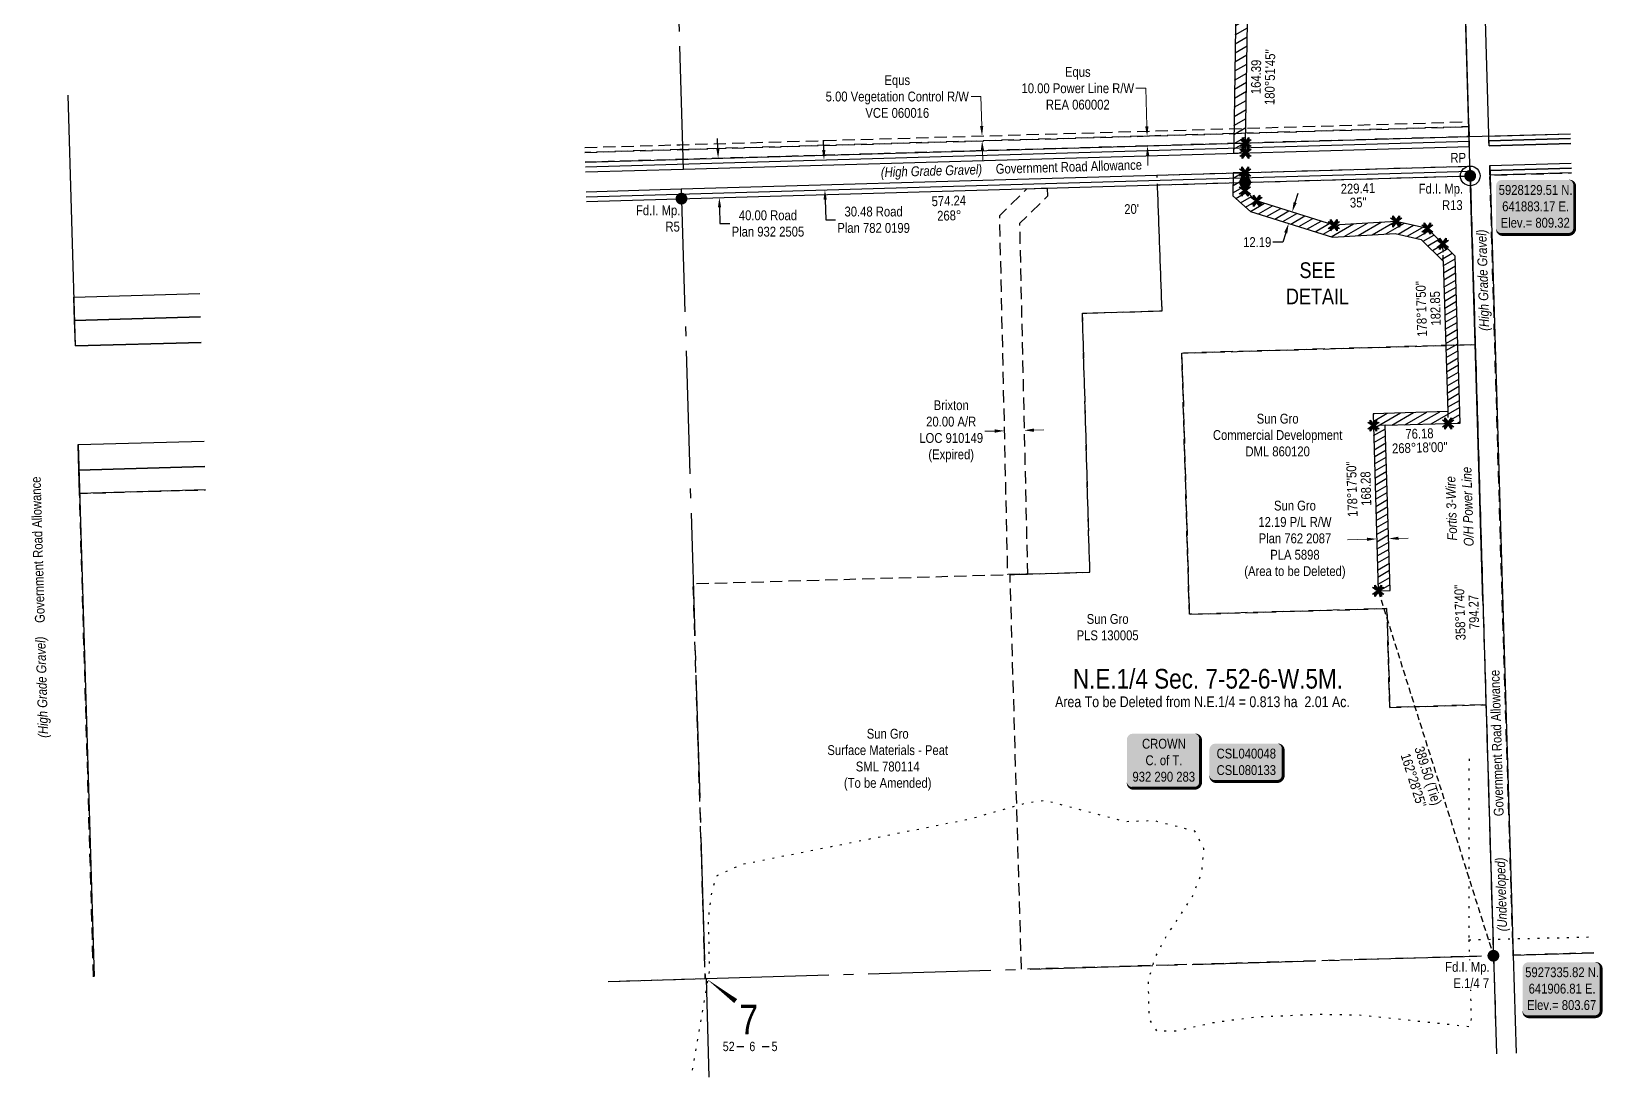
# Model space of a CAD drawing. Extents: x 634497 to 645094, y 5927121 to 5934638.
# Drawn here: x 640418 to 642018, y 5927212 to 5928276 of the extents above; entities that cross this region are included whole.
import ezdxf
from ezdxf.enums import TextEntityAlignment as Align

# ---------------------------------------------------------------- set-up
doc = ezdxf.new("R2010")
doc.units = 0
doc.header["$LTSCALE"] = 5
doc.header["$PDMODE"] = 34
doc.header["$PDSIZE"] = 0.03
for name, pattern in [('foc-ACCESSROAD', [3.75, 2.5, -1.25]), ('foc-FLOWLINE', [3.75, 2.5, -1.25]), ('foc-QUARTERLINE', [33, 25, -3, 2, -3]), ('foc-TIELINE', [1.875, 1.25, -0.625]), ('foc-WHEELTRACKS', [2, 0.4, -1.6])]:
    doc.linetypes.add(name, pattern=pattern)
doc.layers.get('Defpoints').update_dxf_attribs({"color": 9})
for name, color, linetype in [('10', 1, 'Continuous'), ('35', 37, 'Continuous'), ('9', 3, 'Continuous'), ('AS-OWNER', 7, 'Continuous'), ('AS-POWER', 104, 'foc-POWER'), ('C-RW', 13, 'Continuous'), ('C-SYMBOL', 7, 'Continuous'), ('C-WS', 13, 'foc-ACCESSROAD'), ('DETAIL-T', 7, 'Continuous'), ('F-AR', 190, 'foc-ACCESSROAD'), ('F-EZE', 190, 'foc-FLOWLINE'), ('F-VCE', 190, 'foc-FLOWLINE'), ('L-AREAREQUIRED', 7, 'Continuous'), ('L-BD', 7, 'Continuous'), ('L-DETAIL-T', 3, 'Continuous'), ('L-MON', 1, 'Continuous'), ('L-QSEC', 8, 'foc-QUARTERLINE'), ('L-ROAD-T', 7, 'Continuous'), ('L-SEC', 7, 'Continuous'), ('L-SECLBL', 7, 'Continuous'), ('L-TIE', 7, 'foc-TIELINE'), ('L-TITLEDB', 4, 'Continuous'), ('L-TITLEDB-T', 4, 'Continuous'), ('P-PROPOSED-EXISTING-H', 59, 'Continuous'), ('P-TXT', 4, 'Continuous'), ('T-WATER', 160, 'Continuous'), ('T-WATER-H', 133, 'Continuous'), ('T-WATER-P3', 160, 'foc-WHEELTRACKS')]:
    doc.layers.add(name, color=color, linetype=linetype)
for name, color, linetype, lineweight in [('C-AR-T', 13, 'Continuous', 9), ('C-RW-T', 13, 'Continuous', 9), ('C-WS-T', 13, 'Continuous', 9), ('F-AR-T', 190, 'Continuous', 9), ('F-EZE-T', 190, 'Continuous', 9), ('F-VCE-T', 190, 'Continuous', 9), ('T-TEXT', 48, 'Continuous', 18)]:
    doc.layers.add(name, color=color, linetype=linetype, lineweight=lineweight)
doc.styles.add('100L', font='ARIALN.TTF', dxfattribs={"height": 11})
doc.styles.add('175L', font='ARIALN.TTF', dxfattribs={"height": 20})
doc.styles.add('80', font='ARIALN.TTF', dxfattribs={"height": 10})
doc.styles.add('80CG', font='ARIALN.TTF', dxfattribs={"height": 10})
doc.styles.add('80L', font='ARIALN.TTF', dxfattribs={"height": 10})
doc.styles.add('80LS', font='ARIALNI.TTF', dxfattribs={"height": 10})
doc.styles.add('foc-LtypeFont', font='ARIALN.TTF', dxfattribs={"height": 7.35})
doc.styles.add('SIMPLEX', font='ARIALN.TTF')
doc.linetypes.add('foc-POWER', pattern='A,6,-1,["P",foc-LtypeFont,S=0.2,R=0,X=-0.625,Y=-0.75],-1.24,4', length=12.24)
doc.linetypes.add('foc-POWER-NOLINE', pattern='A,0,-4,["P",foc-LtypeFont,S=0.2,R=0,X=-0.625,Y=-0.75],-8.24', length=12.24)
doc.dimstyles.new('Compass 5 000', dxfattribs={"dimscale": 5, "dimtxt": 9, "dimasz": 2, "dimexe": 0.2, "dimexo": 0.0625, "dimgap": 0.5, "dimtad": 0, "dimtih": 1, "dimtoh": 1, "dimzin": 0, "dimdsep": 46, "dimtxsty": '80CG', "dimcen": 0.1, "dimse1": 1, "dimse2": 1, "dimclrd": 256, "dimclrt": 256, "dimaunit": 1, "dimadec": 4, "dimazin": 0, "dimtfac": 0.06, "dimtofl": 0, "dimtmove": 0, "dimatfit": 1, "dimfxl": 0.2, "dimtolj": 1, "dimtzin": 0, "dimlwd": -1, "dimarcsym": 0})
pattern_1 = [(30, (178.636, 1650.568), (-3.173498746, 5.496661066), [])]

# ---------------------------------------------------------------- blocks, each defined once
blk = doc.blocks.new('L-SECLBL')
at = {"layer": '9', "color": 7}
for p, q in [((-5.1, -27.8), (-12.3, -27.8)), ((20.7, -27.8), (13.5, -27.8))]:
    blk.add_line(p, q, dxfattribs=at)
at = {"layer": '10', "color": 2, "style": 'SIMPLEX'}
blk.add_attdef('SEC', text='', height=30, dxfattribs=at).set_placement((0, 0), align=Align.MIDDLE)
at = {"layer": '10', "color": 5, "style": '80L'}
blk.add_attdef('TWP', text='', height=9.5, dxfattribs=at).set_placement((-14.4, -27.4), align=Align.MIDDLE_RIGHT)
blk.add_attdef('RGE', text='', height=9.5, dxfattribs=at).set_placement((3.6, -27.4), align=Align.MIDDLE_CENTER)
blk.add_attdef('MER', text='', height=9.5, dxfattribs=at).set_placement((23.2, -27.4), align=Align.MIDDLE_LEFT)
blk = doc.blocks.new('*U588')
h = blk.add_hatch(color=255)
edge = h.paths.add_edge_path()
edge.add_line((-31.5, -28.5), (31.5, -28.5))
edge.add_arc((31.5, -22.5), 6, 270, 360)
edge.add_line((37.5, -22.5), (37.5, 21))
edge.add_arc((31.5, 21), 6, 0, 90)
edge.add_line((31.5, 27), (-31.5, 27))
edge.add_arc((-31.5, 21), 6, 90, 180)
edge.add_line((-37.5, 21), (-37.5, -22.5))
edge.add_arc((-31.5, -22.5), 6, 180, 270)
at = {"color": 14, "flags": 128}
blk.add_lwpolyline([(-31.5, -28.5, 3, 3, 0), (31.5, -28.5, 3, 3, 0.414214), (37.5, -22.5, 3, 3, 0), (37.5, 21, 3, 0, 0.414214), (31.5, 27, 0, 0, 0), (-31.5, 27, 0, 0, 0.414214), (-37.5, 21, 0, 0, 0), (-37.5, -22.5, 0, 3, 0.414214)], format="xyseb", close=True, dxfattribs=at)
at = {"color": 14, "style": '80'}
blk.add_attdef('ENTER_TEXT_001', (-26.8, -4.9), '', height=10, dxfattribs=at)
blk = doc.blocks.new('*U590')
h = blk.add_hatch(color=255)
edge = h.paths.add_edge_path()
edge.add_line((-31.5, -20), (31.5, -20))
edge.add_arc((31.5, -14), 6, 270, 360)
edge.add_line((37.5, -14), (37.5, 12.5))
edge.add_arc((31.5, 12.5), 6, 0, 90)
edge.add_line((31.5, 18.5), (-31.5, 18.5))
edge.add_arc((-31.5, 12.5), 6, 90, 180)
edge.add_line((-37.5, 12.5), (-37.5, -14))
edge.add_arc((-31.5, -14), 6, 180, 270)
at = {"color": 44, "flags": 128}
blk.add_lwpolyline([(-31.5, -20, 3, 3, 0), (31.5, -20, 3, 3, 0.414214), (37.5, -14, 3, 3, 0), (37.5, 12.5, 3, 0, 0.414214), (31.5, 18.5, 0, 0, 0), (-31.5, 18.5, 0, 0, 0.414214), (-37.5, 12.5, 0, 0, 0), (-37.5, -14, 0, 3, 0.414214)], format="xyseb", close=True, dxfattribs=at)
at = {"color": 44, "style": '80'}
blk.add_attdef('ENTER_TEXT_001', (-36, -5), '', height=10, dxfattribs=at)
blk = doc.blocks.new('*D591')
at = {"layer": 'Defpoints', "color": 0, "transparency": 16777216}
for p in [(641408.7, 5927883.1), (641409, 5927870), (641428.7, 5927883.6)]:
    blk.add_point(p, dxfattribs=at)
at = {"layer": 'F-AR-T', "transparency": 16777216}
for p, q in [((641399, 5927869.8), (641389, 5927869.6)), ((641439, 5927870.7), (641449, 5927870.9))]:
    blk.add_line(p, q, dxfattribs=at)
for points in [[(641399, 5927871.5), (641399.1, 5927868.1), (641409, 5927870)], [(641439, 5927872.4), (641439.1, 5927869), (641429, 5927870.5)]]:
    blk.add_solid(points, dxfattribs=at)
at = {"layer": 'F-AR-T', "transparency": 16777216, "insert": (641354.7, 5927869.6), "char_height": 10, "attachment_point": 5, "style": '80CG'}
blk.add_mtext('\\A1;Brixton\\P20.00 A/R\\PLOC 910149\\P(Expired)', dxfattribs=at)
blk = doc.blocks.new('*D592')
at = {"layer": 'Defpoints', "color": 0, "transparency": 16777216}
for p in [(641172.2, 5928144.2), (641173, 5928113.8), (641226.1, 5928115.3)]:
    blk.add_point(p, dxfattribs=at)
at = {"layer": 'L-TITLEDB-T', "transparency": 16777216}
for p, q in [((641224.9, 5928155.8), (641224.6, 5928165.8)), ((641226.4, 5928105.3), (641227, 5928084.8)), ((641227, 5928084.8), (641237, 5928084.8))]:
    blk.add_line(p, q, dxfattribs=at)
for points in [[(641226.6, 5928155.8), (641223.3, 5928155.7), (641225.2, 5928145.8)], [(641228, 5928105.4), (641224.7, 5928105.3), (641226.1, 5928115.3)]]:
    blk.add_solid(points, dxfattribs=at)
at = {"layer": 'L-TITLEDB-T', "transparency": 16777216, "insert": (641275.7, 5928084.8), "char_height": 10, "attachment_point": 5, "style": '80CG'}
blk.add_mtext('\\A1;30.48 Road\\PPlan 782 0199', dxfattribs=at)
blk = doc.blocks.new('*D593')
at = {"layer": 'Defpoints', "color": 0, "transparency": 16777216}
for p in [(641161.8, 5928148.7), (641118.6, 5928107.4), (641162.9, 5928108.7)]:
    blk.add_point(p, dxfattribs=at)
at = {"layer": 'L-TITLEDB-T', "transparency": 16777216}
for p, q in [((641117.1, 5928157.4), (641116.9, 5928167.4)), ((641118.9, 5928097.4), (641119.3, 5928081)), ((641119.3, 5928081), (641129.3, 5928081))]:
    blk.add_line(p, q, dxfattribs=at)
for points in [[(641118.8, 5928157.5), (641115.5, 5928157.4), (641117.4, 5928147.4)], [(641120.5, 5928097.5), (641117.2, 5928097.4), (641118.6, 5928107.4)]]:
    blk.add_solid(points, dxfattribs=at)
at = {"layer": 'L-TITLEDB-T', "transparency": 16777216, "insert": (641168.1, 5928081), "char_height": 10, "attachment_point": 5, "style": '80CG'}
blk.add_mtext('\\A1;40.00 Road\\PPlan 932 2505', dxfattribs=at)
blk = doc.blocks.new('fdia')
at = {"color": 255, "const_width": 1}
blk.add_lwpolyline([(-0.5, 0, 1), (0.5, 0, 1)], format="xyb", close=True, dxfattribs=at)
blk = doc.blocks.new('Fdiaa')
blk.add_blockref('fdia', (0, 0))
blk = doc.blocks.new('fdib')
at = {"color": 1, "const_width": 1.6}
blk.add_lwpolyline([(-0.4, 0, 1), (0.4, 0, 1)], format="xyb", close=True, dxfattribs=at)
at = {"color": 1}
blk.add_circle((0, 0), 0.8, dxfattribs=at)
blk = doc.blocks.new('Fdibb')
blk.add_blockref('fdib', (0, 0))
blk = doc.blocks.new('fdicc')
for name in ['Fdibb', 'Fdiaa']:
    blk.add_blockref(name, (0, 0))
blk = doc.blocks.new('FDI')
blk.add_blockref('fdicc', (0, 0))
blk = doc.blocks.new('*D601')
at = {"layer": 'Defpoints', "color": 0, "transparency": 16777216}
for p in [(641386.1, 5928170.1), (641387.3, 5928170.2), (641387.4, 5928165.2)]:
    blk.add_point(p, dxfattribs=at)
at = {"layer": 'F-VCE-T', "transparency": 16777216}
for p, q in [((641384.9, 5928210.2), (641374.9, 5928210.2)), ((641385.8, 5928180.1), (641384.9, 5928210.2)), ((641386.5, 5928155.1), (641386.8, 5928145.1))]:
    blk.add_line(p, q, dxfattribs=at)
for points in [[(641387.4, 5928180.2), (641384.1, 5928180.1), (641386.1, 5928170.1)], [(641388.2, 5928155.2), (641384.8, 5928155.1), (641386.2, 5928165.1)]]:
    blk.add_solid(points, dxfattribs=at)
at = {"layer": 'F-VCE-T', "transparency": 16777216, "insert": (641299.8, 5928210.2), "char_height": 10, "attachment_point": 5, "style": '80CG'}
blk.add_mtext('\\A1;Equs\\P5.00 Vegetation Control R/W\\PVCE 060016', dxfattribs=at)
blk = doc.blocks.new('*D602')
at = {"layer": 'Defpoints', "color": 0, "transparency": 16777216}
for p in [(641513.8, 5928168.8), (641514, 5928158.8), (641554.2, 5928170)]:
    blk.add_point(p, dxfattribs=at)
at = {"layer": 'F-EZE-T', "transparency": 16777216}
for p, q in [((641552.8, 5928218.6), (641542.8, 5928218.6)), ((641553.9, 5928180), (641552.8, 5928218.6)), ((641554.8, 5928150), (641555, 5928140))]:
    blk.add_line(p, q, dxfattribs=at)
for points in [[(641555.6, 5928180), (641552.2, 5928180), (641554.2, 5928170)], [(641556.4, 5928150.1), (641553.1, 5928150), (641554.5, 5928160)]]:
    blk.add_solid(points, dxfattribs=at)
at = {"layer": 'F-EZE-T', "transparency": 16777216, "insert": (641483.6, 5928218.6), "char_height": 10, "attachment_point": 5, "style": '80CG'}
blk.add_mtext('\\A1;Equs\\P10.00 Power Line R/W\\PREA 060002', dxfattribs=at)
blk = doc.blocks.new('TEMP')
h = blk.add_hatch(color=255)
h.dxf.hatch_style = 1
h.paths.add_polyline_path([(0, 0.25), (-0.67, 1.15), (-0.67, 0.67), (-1.15, 0.67), (-0.25, 0), (-1.15, -0.67), (-0.67, -0.67), (-0.67, -1.15), (0, -0.25), (0.67, -1.15), (0.67, -0.67), (1.15, -0.67), (0.25, 0), (1.15, 0.67), (0.67, 0.67), (0.67, 1.15)])
h.paths.add_polyline_path([(0.57, 0.85), (0.57, 0.57), (0.85, 0.57), (0.08, 0), (0.85, -0.57), (0.57, -0.57), (0.57, -0.85), (0, -0.08), (-0.57, -0.85), (-0.57, -0.57), (-0.85, -0.57), (-0.08, 0), (-0.85, 0.57), (-0.57, 0.57), (-0.57, 0.85), (0, 0.08)], flags=16)
h = blk.add_hatch(color=1)
h.dxf.hatch_style = 1
h.paths.add_polyline_path([(0, 0.08), (-0.57, 0.85), (-0.57, 0.57), (-0.85, 0.57), (-0.08, 0), (-0.85, -0.57), (-0.57, -0.57), (-0.57, -0.85), (0, -0.08), (0.57, -0.85), (0.57, -0.57), (0.85, -0.57), (0.08, 0), (0.85, 0.57), (0.57, 0.57), (0.57, 0.85)])
at = {"color": 1}
for p, q in [((-0.08, 0), (0.08, 0)), ((0, 0.08), (0, -0.08))]:
    blk.add_line(p, q, dxfattribs=at)
at = {"color": 255, "flags": 128}
blk.add_lwpolyline([(-0.25, 0), (-1.15, 0.67), (-0.67, 0.67), (-0.67, 1.15), (0, 0.25), (0.67, 1.15), (0.67, 0.67), (1.15, 0.67), (0.25, 0), (1.15, -0.67), (0.67, -0.67), (0.67, -1.15), (0, -0.25), (-0.67, -1.15), (-0.67, -0.67), (-1.15, -0.67)], close=True, dxfattribs=at)
at = {"color": 1, "flags": 128}
blk.add_lwpolyline([(-0.08, 0), (-0.85, 0.57), (-0.57, 0.57), (-0.57, 0.85), (0, 0.08), (0.57, 0.85), (0.57, 0.57), (0.85, 0.57), (0.08, 0), (0.85, -0.57), (0.57, -0.57), (0.57, -0.85), (0, -0.08), (-0.57, -0.85), (-0.57, -0.57), (-0.85, -0.57)], close=True, dxfattribs=at)
blk = doc.blocks.new('*D603')
at = {"layer": 'C-RW-T', "color": 160, "transparency": 16777216}
for p, q in [((641778, 5927759.7), (641758.1, 5927759.1)), ((641810.1, 5927760.6), (641820.1, 5927760.9))]:
    blk.add_line(p, q, dxfattribs=at)
for points in [[(641777.9, 5927761.3), (641778, 5927758), (641788, 5927760)], [(641810.1, 5927762.3), (641810.2, 5927759), (641800.2, 5927760.3)]]:
    blk.add_solid(points, dxfattribs=at)
at = {"layer": 'Defpoints', "color": 0, "transparency": 16777216}
for p in [(641786.9, 5927794.6), (641799.1, 5927794.9), (641788, 5927760)]:
    blk.add_point(p, dxfattribs=at)
at = {"layer": 'C-RW-T', "color": 160, "transparency": 16777216, "insert": (641704.7, 5927759.1), "char_height": 10, "attachment_point": 5, "style": '80CG'}
blk.add_mtext('\\A1;{\\C160;Sun Gro\\P12.19 P/L R/W\\PPlan 762 2087\\PPLA 5898\\P(Area to be Deleted)}', dxfattribs=at)
blk = doc.blocks.new('*U621')
at = {"layer": '35', "color": 3}
blk.add_circle((0, 0), 10, dxfattribs=at)
at = {"layer": '35', "color": 3, "style": '80'}
blk.add_attdef('RP_001', (-20.2, 13.4), '', height=10, dxfattribs=at)
blk = doc.blocks.new('*U624')
h = blk.add_hatch(color=254)
edge = h.paths.add_edge_path()
edge.add_line((-34, -28.5), (34, -28.5))
edge.add_arc((34, -22.5), 6, 270, 360)
edge.add_line((40, -22.5), (40, 21))
edge.add_arc((34, 21), 6, 0, 90)
edge.add_line((34, 27), (-34, 27))
edge.add_arc((-34, 21), 6, 90, 180)
edge.add_line((-40, 21), (-40, -22.5))
edge.add_arc((-34, -22.5), 6, 180, 270)
at = {"color": 1, "flags": 128}
blk.add_lwpolyline([(-34, -28.5, 3, 3, 0), (34, -28.5, 3, 3, 0.414214), (40, -22.5, 3, 3, 0), (40, 21, 3, 0, 0.414214), (34, 27, 0, 0, 0), (-34, 27, 0, 0, 0.414214), (-40, 21, 0, 0, 0), (-40, -22.5, 0, 3, 0.414214)], format="xyseb", close=True, dxfattribs=at)
blk.add_lwpolyline([(-38.6, -16, 0, 10, 0), (0, 0, 5, 5, 0)], format="xyseb", dxfattribs=at)
at = {"color": 1, "style": '80'}
blk.add_attdef('ENTER_TEXT_001', (-36, -5), '', height=10, dxfattribs=at)
blk = doc.blocks.new('*D628')
at = {"layer": 'Defpoints', "color": 0, "transparency": 16777216}
for p in [(641696.5, 5928094.4), (641692.8, 5928082.8), (641698.3, 5928081.1)]:
    blk.add_point(p, dxfattribs=at)
at = {"layer": 'P-TXT', "transparency": 16777216}
for p, q in [((641704.9, 5928102.3), (641707.9, 5928111.8)), ((641692.3, 5928062), (641682.3, 5928062)), ((641695.3, 5928071.5), (641692.3, 5928062))]:
    blk.add_line(p, q, dxfattribs=at)
for points in [[(641703.3, 5928102.8), (641706.5, 5928101.8), (641701.9, 5928092.7)], [(641693.7, 5928072), (641696.9, 5928071), (641698.3, 5928081.1)]]:
    blk.add_solid(points, dxfattribs=at)
at = {"layer": 'P-TXT', "transparency": 16777216, "insert": (641666.3, 5928062), "char_height": 10, "attachment_point": 5, "style": '80CG'}
blk.add_mtext('\\A1;12.19', dxfattribs=at)

msp = doc.modelspace()

# ---------------------------------------------------------------- hatches: boundary and pattern name
at = {"layer": 'P-PROPOSED-EXISTING-H', "transparency": 33554687}
h = msp.add_hatch(dxfattribs=at)
h.set_pattern_fill('ANSI31', color=256, scale=2.499304, angle=345)
h.set_pattern_definition([(30, (178.636, 1650.568), (-3.967645418, 6.87216345), [])])
h.paths.add_polyline_path([(641826.028, 5929062.699), (641813.867, 5929062.339), (641816.733, 5928962.233), (641819.047, 5928882.128), (641771.363, 5928820.521), (641705.523, 5928762.44), (641704.981, 5928752.92), (641703.834, 5928737.892), (641688.626, 5928539.527), (641644.826, 5928328.589), (641642.328, 5928162.554), (641654.521, 5928162.907), (641656.994, 5928327.231), (641700.719, 5928537.814), (641716.078, 5928738.152), (641717.227, 5928753.177), (641717.501, 5928756.769), (641780.302, 5928812.156), (641831.358, 5928878.116), (641828.918, 5928962.571)])
at = {"layer": 'T-WATER-H'}
h = msp.add_hatch(dxfattribs=at)
h.set_pattern_fill('ANSI31', color=256, scale=1.999054, angle=345)
h.set_pattern_definition(pattern_1)
h.paths.add_polyline_path([(641642.328, 5928162.554), (641642.178, 5928152.609), (641654.372, 5928152.961), (641654.521, 5928162.907)])
h = msp.add_hatch(dxfattribs=at)
h.set_pattern_fill('ANSI31', color=256, scale=1.999054, angle=345)
h.set_pattern_definition(pattern_1)
h.paths.add_polyline_path([(641641.875, 5928132.477), (641641.524, 5928109.159), (641659.577, 5928093.228), (641742.785, 5928067.126), (641806.855, 5928070.923), (641833.37, 5928064.879), (641855.761, 5928042.526), (641860.304, 5927889.735), (641784.178, 5927887.476), (641789.54, 5927707.136), (641801.722, 5927707.498), (641796.722, 5927875.656), (641872.847, 5927877.916), (641867.798, 5928047.728), (641839.498, 5928075.981), (641807.869, 5928083.191), (641744.298, 5928079.423), (641665.698, 5928104.08), (641653.794, 5928114.584), (641654.069, 5928132.83)])

# ---------------------------------------------------------------- linework, layer by layer
at = {"layer": 'AS-POWER', "linetype": 'foc-POWER-NOLINE', "flags": 128}
for points in [[(641896.053, 5927696.826), (641883.165, 5928129.514), (641854.941, 5929099.89)], [(641869.586, 5928169.127), (641985.18, 5928172.416)], [(640461.395, 5928006.086), (640589.663, 5928009.724)]]:
    msp.add_lwpolyline(points, dxfattribs=at)
at = {"layer": 'C-RW', "flags": 128}
msp.add_lwpolyline([(641813.867, 5929062.339), (641816.733, 5928962.233), (641819.047, 5928882.128), (641771.363, 5928820.521), (641705.523, 5928762.44), (641704.981, 5928752.92), (641703.834, 5928737.892), (641688.626, 5928539.527), (641644.826, 5928328.589), (641642.328, 5928162.554), (641654.521, 5928162.907), (641656.994, 5928327.231), (641700.719, 5928537.814), (641716.078, 5928738.152), (641717.227, 5928753.177), (641717.501, 5928756.769), (641780.302, 5928812.156), (641831.358, 5928878.116), (641828.918, 5928962.571), (641826.028, 5929062.699)], dxfattribs=at)
at = {"layer": 'C-WS', "flags": 128}
for points in [[(641005.295, 5927309.68), (641105.23, 5927312.604), (641104.266, 5927312.577), (641092.022, 5927714.416), (641412.339, 5927723.733), (641432.326, 5927724.315), (641495.862, 5927726.165), (641488.403, 5927989.791), (641569.428, 5927992.064), (641564.726, 5928120.321), (641564.551, 5928125.097), (641564.362, 5928130.235), (641882.869, 5928139.447), (641883.023, 5928134.271), (641883.165, 5928129.514), (641888.28, 5927957.778), (641873.158, 5927957.34), (641589.525, 5927949.127), (641597.18, 5927683.274), (641798.396, 5927689.102), (641801.292, 5927588.498), (641899.195, 5927591.334), (641906.806, 5927335.82), (641909.995, 5927236.098)], [(642009.18, 5927338.842), (641926.911, 5927336.419), (641914.543, 5927738.288), (641903.261, 5928130.114), (641986.33, 5928132.468)], [(640481.435, 5927314.52), (640467.274, 5927806.334), (640595.33, 5927809.963)]]:
    msp.add_lwpolyline(points, dxfattribs=at)
for points in [[(641883.165, 5928129.514), (641888.28, 5927957.778), (641894.834, 5927737.765), (641899.195, 5927591.334), (641906.806, 5927335.82), (641426.245, 5927321.982), (641414.676, 5927723.801), (641432.326, 5927724.315), (641495.862, 5927726.165), (641488.403, 5927989.791), (641569.428, 5927992.064), (641564.726, 5928120.304), (641883.165, 5928129.514)], [(641894.834, 5927737.765), (641899.196, 5927591.334), (641801.292, 5927588.498), (641798.396, 5927689.102), (641597.18, 5927683.274), (641589.525, 5927949.127), (641888.28, 5927957.778), (641894.834, 5927737.765)]]:
    msp.add_lwpolyline(points, close=True, dxfattribs=at)
at = {"layer": 'F-AR', "flags": 128}
msp.add_lwpolyline([(641452.452, 5928117.07), (641452.718, 5928108.961), (641424.289, 5928080.856), (641432.326, 5927724.315), (641412.339, 5927723.733), (641404.105, 5928089.044), (641431.858, 5928116.474), (641452.452, 5928117.07)], close=True, dxfattribs=at)
at = {"layer": 'F-EZE', "flags": 128}
msp.add_lwpolyline([(640981.834, 5928153.384), (641078.508, 5928156.193), (641642.022, 5928172.556), (641654.217, 5928172.911), (641881.7, 5928179.536), (641882.009, 5928169.486), (641078.803, 5928146.257), (640982.111, 5928143.439)], dxfattribs=at)
at = {"layer": 'F-VCE', "flags": 128}
msp.add_lwpolyline([(640981.695, 5928158.385), (641078.36, 5928161.195), (641881.547, 5928184.537), (641881.7, 5928179.536), (641654.217, 5928172.911), (641642.022, 5928172.556), (641078.508, 5928156.193), (640981.834, 5928153.384)], dxfattribs=at)
at = {"layer": 'L-QSEC'}
for p, q in [((641082.28, 5928136.416), (641058.441, 5928939.982)), ((641079.779, 5928116.221), (641104.267, 5927312.554)), ((641105.211, 5927312.604), (641909.246, 5927336.091)), ((641926.11, 5927336.531), (642009.179, 5927338.909)), ((641005.295, 5927309.685), (641105.211, 5927312.604)), ((641105.211, 5927312.604), (641108.001, 5927212.39))]:
    msp.add_line(p, q, dxfattribs=at)
at = {"layer": 'L-SEC'}
for p, q in [((641882.284, 5928159.553), (641858.903, 5928963.655)), ((641902.39, 5928160.134), (641879.009, 5928964.228)), ((640462.922, 5927956.437), (640455.499, 5928211.716)), ((641082.28, 5928136.416), (641882.284, 5928159.553)), ((641902.39, 5928160.134), (641985.466, 5928162.494)), ((641902.975, 5928140.046), (641986.044, 5928142.406)), ((640982.387, 5928133.512), (641082.28, 5928136.416)), ((641079.779, 5928116.221), (641882.869, 5928139.447)), ((641882.869, 5928139.447), (641906.806, 5927335.82)), ((641902.975, 5928140.046), (641926.912, 5927336.419)), ((640982.946, 5928113.42), (641079.779, 5928116.221)), ((640462.922, 5927956.437), (640591.072, 5927960.077)), ((640465.843, 5927855.994), (640593.921, 5927859.632)), ((640465.843, 5927855.994), (640481.971, 5927314.536)), ((641906.806, 5927335.82), (641909.987, 5927236.098)), ((641926.911, 5927336.419), (641929.789, 5927236.683))]:
    msp.add_line(p, q, dxfattribs=at)
at = {"layer": 'L-SECLBL', "flags": 128}
msp.add_lwpolyline([(641105.23, 5927312.604, 0, 5, 0), (641135.262, 5927289.648, 0, 0, 0)], format="xyseb", dxfattribs=at)
at = {"layer": 'L-TIE'}
for p, q in [((641855.761, 5928042.526), (641855.233, 5928060.273)), ((641860.304, 5927889.735), (641860.666, 5927877.554)), ((641796.722, 5927875.656), (641784.541, 5927875.294)), ((641789.54, 5927707.136), (641906.806, 5927335.82))]:
    msp.add_line(p, q, dxfattribs=at)
at = {"layer": 'L-TITLEDB'}
for p, q in [((640982.11, 5928143.46), (641882.009, 5928169.486)), ((640982.243, 5928138.703), (641882.147, 5928164.729)), ((640983.089, 5928108.244), (641883.023, 5928134.271)), ((640983.222, 5928103.487), (641883.165, 5928129.514))]:
    msp.add_line(p, q, dxfattribs=at)
for points in [[(641985.317, 5928167.669), (641902.231, 5928165.31), (641902.085, 5928170.064), (641985.18, 5928172.421)], [(641985.466, 5928162.492), (641902.39, 5928160.134), (641902.231, 5928165.31), (641985.317, 5928167.669)], [(641986.193, 5928137.226), (641903.123, 5928134.868), (641902.975, 5928140.046), (641986.044, 5928142.404)], [(641986.33, 5928132.469), (641903.261, 5928130.114), (641903.123, 5928134.868), (641986.193, 5928137.226)], [(640590.338, 5927985.957), (640462.126, 5927982.316), (640461.395, 5928006.086), (640589.663, 5928009.724)], [(640591.072, 5927960.074), (640462.922, 5927956.436), (640462.126, 5927982.316), (640590.338, 5927985.957)], [(640594.655, 5927833.741), (640466.587, 5927830.105), (640465.844, 5927855.994), (640593.921, 5927859.63)], [(640595.33, 5927809.965), (640467.273, 5927806.334), (640466.587, 5927830.105), (640594.655, 5927833.741)]]:
    msp.add_lwpolyline(points, dxfattribs=at)
at = {"layer": 'T-WATER', "flags": 128}
msp.add_lwpolyline([(641642.328, 5928162.554), (641642.178, 5928152.609), (641654.372, 5928152.961), (641654.521, 5928162.907)], close=True, dxfattribs=at)
at = {"layer": 'T-WATER-P3'}
msp.add_line((641881.933, 5927536.251), (641881.676, 5927351.997), dxfattribs=at)
at = {"layer": 'T-WATER-P3', "flags": 128}
for points in [[(641881.676, 5927351.997), (641881.864, 5927346.002), (641884.152, 5927273.139), (641883.019, 5927263.444), (641770.416, 5927275.348), (641728.84, 5927275.962), (641665.156, 5927273.372), (641620.795, 5927267.438), (641583.56, 5927259.053), (641564.287, 5927258.984), (641556.353, 5927271.578), (641555.475, 5927310.625), (641562.436, 5927334.202), (641572.761, 5927353.934), (641601.18, 5927397.38), (641609.931, 5927421.047), (641612.091, 5927444.861), (641602.642, 5927462.706), (641561.228, 5927473.144), (641532.364, 5927472.181), (641450.23, 5927493.75), (641429.312, 5927490.667), (641374.599, 5927474.999), (641140.89, 5927428.4), (641116.069, 5927417.22), (641110.8, 5927401.691), (641107.276, 5927373.976), (641108.381, 5927319.674), (641089.481, 5927211.843)], [(641881.676, 5927351.997), (642008.714, 5927355.048)]]:
    msp.add_lwpolyline(points, dxfattribs=at)

# ---------------------------------------------------------------- block references
msp.add_blockref('*U621', (641883.165, 5928129.514)).add_auto_attribs({'RP_001': 'RP'})
at = {"layer": 'AS-OWNER', "color": 3}
ref = msp.add_blockref('*U588', (641571.087, 5927534.807), dxfattribs=dict(at, xscale=1.000276076197032, yscale=1.000276076197032, zscale=1.000276076197032))
ref.add_attrib('ENTER_TEXT_001', 'CROWN', (641549.021, 5927546.582), dxfattribs={"layer": '0', "color": 14, "height": 10.0028, "style": '80'})
ref.add_attrib('ENTER_TEXT_002', 'C. of T.', (641552.518, 5927529.734), dxfattribs={"layer": '0', "color": 14, "height": 10.0028, "style": '80'})
ref.add_attrib('ENTER_TEXT_003', '932 290 283', (641539.268, 5927513.021), dxfattribs={"layer": '0', "color": 14, "height": 10.00276, "style": '80'})
at = {"layer": 'C-SYMBOL', "color": 3}
ref = msp.add_blockref('*U590', (641655.19, 5927533.175), dxfattribs=at)
ref.add_attrib('ENTER_TEXT_001', 'CSL040048', (641624.924, 5927536.593), dxfattribs={"layer": '0', "color": 44, "height": 10, "style": '80'})
ref.add_attrib('ENTER_TEXT_002', 'CSL080133', (641624.937, 5927519.749), dxfattribs={"layer": '0', "color": 44, "height": 10, "style": '80'})
at = {"layer": 'DETAIL-T', "color": 5}
ref = msp.add_blockref('*U624', (641949.501, 5928098.42), dxfattribs=at)
ref.add_attrib('ENTER_TEXT_001', '5928129.51 N.', (641912.182, 5928110.193), dxfattribs={"layer": '0', "color": 1, "height": 10, "style": '80'})
ref.add_attrib('ENTER_TEXT_002', '641883.17 E.', (641915.705, 5928093.485), dxfattribs={"layer": '0', "color": 1, "height": 10, "style": '80'})
ref.add_attrib('ENTER_TEXT_003', 'Elev.= 809.32', (641914.156, 5928076.778), dxfattribs={"layer": '0', "color": 1, "height": 10, "style": '80'})
ref = msp.add_blockref('*U624', (641976.428, 5927302.263), dxfattribs=at)
ref.add_attrib('ENTER_TEXT_001', '5927335.82 N.', (641939.109, 5927314.035), dxfattribs={"layer": '0', "color": 1, "height": 10, "style": '80'})
ref.add_attrib('ENTER_TEXT_002', '641906.81 E.', (641942.632, 5927297.328), dxfattribs={"layer": '0', "color": 1, "height": 10, "style": '80'})
ref.add_attrib('ENTER_TEXT_003', 'Elev.= 803.67', (641941.053, 5927280.62), dxfattribs={"layer": '0', "color": 1, "height": 10, "style": '80'})
at = {"layer": 'L-MON'}
for name, p, xscale, yscale, zscale in [('TEMP', (641654.372, 5928152.961), 4.998608400000002, 4.998608400000002, 4.998608400000002), ('TEMP', (641654.521, 5928162.907), 4.998608400000002, 4.998608400000002, 4.998608400000002), ('FDI', (641653.919, 5928122.884), 4.998608400000004, 4.998608400000004, 4.998608400000004), ('TEMP', (641654.069, 5928132.83), 4.998608400000002, 4.998608400000002, 4.998608400000002), ('FDI', (641883.165, 5928129.514), 5.000000000000007, 5.000000000000007, 5.000000000000007), ('FDI', (641080.081, 5928106.311), 5.000000000000007, 5.000000000000007, 5.000000000000007), ('TEMP', (641653.794, 5928114.584), 4.998608400000002, 4.998608400000002, 4.998608400000002), ('TEMP', (641665.698, 5928104.08), 4.998608400000002, 4.998608400000002, 4.998608400000002), ('TEMP', (641744.298, 5928079.423), 4.998608400000002, 4.998608400000002, 4.998608400000002), ('TEMP', (641807.869, 5928083.191), 4.998608400000002, 4.998608400000002, 4.998608400000002), ('TEMP', (641839.498, 5928075.981), 4.998608400000002, 4.998608400000002, 4.998608400000002), ('TEMP', (641855.233, 5928060.273), 4.998608400000002, 4.998608400000002, 4.998608400000002), ('TEMP', (641784.541, 5927875.294), 4.998608400000002, 4.998608400000002, 4.998608400000002), ('TEMP', (641860.666, 5927877.554), 4.998608400000002, 4.998608400000002, 4.998608400000002), ('TEMP', (641789.54, 5927707.136), 4.998608400000002, 4.998608400000002, 4.998608400000002)]:
    msp.add_blockref(name, p, dxfattribs=dict(at, xscale=xscale, yscale=yscale, zscale=zscale))
at = {"layer": 'L-SECLBL', "xscale": 0.99972168, "yscale": 0.99972168, "zscale": 0.99972168}
msp.add_blockref('L-SECLBL', (641148.603, 5927270.922), dxfattribs=at).add_auto_attribs({'SEC': '7', 'TWP': '52', 'RGE': '6', 'MER': '5'})

# ---------------------------------------------------------------- texts
at = {"layer": 'AS-POWER', "insert": (641860.184, 5927748.648), "char_height": 9.99669, "attachment_point": 1, "rotation": 91.706111, "style": '80L'}
msp.add_mtext_dynamic_manual_height_columns('\\pi9.5837;{\\fArial Narrow|b0|i1|c0|p34;Fortis 3-Wire\\P\\pi0.064331; O/H Power Line}', width=83.85946, gutter_width=50.013, heights=[0], dxfattribs=at)
at = {"layer": 'C-SYMBOL', "color": 3, "style": '175L'}
msp.add_text('N.E.1/4 Sec. 7-52-6-W.5M.', height=20, dxfattribs=at).set_placement((641616.083, 5927601.697), align=Align.BOTTOM_CENTER)
at = {"layer": 'L-AREAREQUIRED', "color": 5, "insert": (641610.536, 5927599.8), "char_height": 10.99786, "width": 322.25124, "attachment_point": 2, "style": '100L'}
msp.add_mtext('{\\C160;Area To be Deleted from N.E.1/4 = 0.813 ha  2.01 Ac.}', dxfattribs=at)
at = {"layer": 'L-BD', "style": '80L'}
for s, height, rotation, p in [("180°51'45''", 9.99722, 89.1379, (641679.277, 5928230)), ('164.39', 9.9972, 89.1379, (641665.033, 5928230.214)), ('574.24', 9.9972, 1.6566, (641352.318, 5928104.16)), ('229.41', 9.9972, 1.6566, (641768.817, 5928116.706)), ('268°', 9.9972, 1.6566, (641352.751, 5928089.17)), ("20'", 9.9972, 1.6566, (641538.384, 5928095.789)), ("35''", 9.9972, 1.6566, (641769.228, 5928102.466)), ("178°17'50''", 9.99722, 91.7031, (641833.443, 5927994.232)), ('182.85', 9.9972, 91.7031, (641847.683, 5927994.656)), ('76.18', 9.9972, 1.7004, (641831.485, 5927867.186)), ("268°18'00''", 9.99722, 1.7004, (641831.907, 5927852.947)), ('168.28', 9.9972, 91.7031, (641776.945, 5927811.209)), ("358°17'40''", 9.99722, 91.7061, (641872.646, 5927685.196)), ('794.27', 9.9972, 91.7061, (641886.885, 5927685.62)), ("162°28'25''", 9.99722, 287.5267, (641825.532, 5927514.327)), ('389.50 (Tie)', 9.99722, 287.5267, (641839.117, 5927518.618))]:
    msp.add_text(s, height=height, rotation=rotation, dxfattribs=at).set_placement(p, align=Align.MIDDLE)
at = {"layer": 'L-MON', "char_height": 10, "attachment_point": 1, "style": '80L'}
for s, insert in [('\\pi1.0385;Fd.I. Mp.\\P\\pi24.722;R13', (641829.701, 5928121.438)), ('\\pi1.0385;Fd.I. Mp.\\P\\pi31.025;R5', (641032.746, 5928099.503))]:
    msp.add_mtext_dynamic_manual_height_columns(s, width=44.30585, gutter_width=50, heights=[0], dxfattribs=dict(at, insert=insert))
at = {"layer": 'L-ROAD-T', "style": '80L'}
for rotation, p in [(1.656584, (641474.514, 5928138.71)), (91.66557, (640424.729, 5927749.022)), (91.70611, (641910.096, 5927552.264))]:
    msp.add_text('Government Road Allowance', height=9.99722, rotation=rotation, dxfattribs=at).set_placement(p, align=Align.MIDDLE_CENTER)
at = {"layer": 'T-TEXT', "style": '80LS'}
for s, rotation, p in [('(High Grade Gravel)', 1.656584, (641334.611, 5928134.664)), ('(High Grade Gravel)', 91.66557, (641896.047, 5928023.318)), ('(High Grade Gravel)', 91.66557, (640428.797, 5927609.12)), ('(Undeveloped)', 91.70611, (641914.685, 5927398.188))]:
    msp.add_text(s, height=9.99722, rotation=rotation, dxfattribs=at).set_placement(p, align=Align.MIDDLE_CENTER)

# ---------------------------------------------------------------- dimensions: what is measured, and where the dimension line sits
at = {"layer": 'F-AR-T'}
dim = msp.add_aligned_dim(p1=(641428.736, 5927883.571), p2=(641408.746, 5927883.121), distance=13.097, text='Brixton\\P20.00 A/R\\PLOC 910149\\P(Expired)', dimstyle='Compass 5 000', dxfattribs=at)
dim.commit()
dim.dimension.update_dxf_attribs({"geometry": '*D591', "text_midpoint": (641354.732, 5927869.577)})
at = {"layer": 'F-EZE-T', "color": 5}
dim = msp.add_linear_dim(base=(641554.175, 5928170.005), p1=(641514.048, 5928158.844), p2=(641513.758, 5928168.831), angle=91.663191, text='Equs\\P10.00 Power Line R/W\\PREA 060002', dimstyle='Compass 5 000', dxfattribs=at)
dim.commit()
dim.dimension.update_dxf_attribs({"geometry": '*D602', "text_midpoint": (641483.622, 5928218.65), "dimtype": 161})
at = {"layer": 'F-VCE-T', "color": 5}
dim = msp.add_linear_dim(base=(641386.056, 5928170.137), p1=(641387.449, 5928165.164), p2=(641387.303, 5928170.173), angle=91.664677, text='Equs\\P5.00 Vegetation Control R/W\\PVCE 060016', dimstyle='Compass 5 000', dxfattribs=at)
dim.commit()
dim.dimension.update_dxf_attribs({"geometry": '*D601', "text_midpoint": (641299.758, 5928210.216), "dimtype": 161})
at = {"layer": 'L-TITLEDB-T'}
for base, p1, p2, angle, text, picture, middle in [((641118.585, 5928107.432), (641161.755, 5928148.691), (641162.908, 5928108.712), 271.653272, '40.00 Road\\PPlan 932 2505', '*D593', (641168.118, 5928080.953)), ((641226.09, 5928115.306), (641172.157, 5928144.234), (641173.038, 5928113.771), 271.657077, '30.48 Road\\PPlan 782 0199', '*D592', (641275.721, 5928084.793))]:
    dim = msp.add_linear_dim(base=base, p1=p1, p2=p2, angle=angle, text=text, dimstyle='Compass 5 000', dxfattribs=at)
    dim.commit()
    dim.dimension.update_dxf_attribs({"geometry": picture, "text_midpoint": middle, "dimtype": 161})
at = {"layer": 'P-TXT'}
dim = msp.add_aligned_dim(p1=(641696.486, 5928094.422), p2=(641692.839, 5928082.794), distance=5.701, text='12.19', dimstyle='Compass 5 000', dxfattribs=at)
dim.commit()
dim.dimension.update_dxf_attribs({"geometry": '*D628', "text_midpoint": (641666.331, 5928062.004)})

# ---------------------------------------------------------------- next in the draw order: texts
at = {"layer": 'C-AR-T', "insert": (641290.068, 5927535.232), "char_height": 9.99998, "attachment_point": 5, "style": '80CG', "bg_fill": 2}
msp.add_mtext('Sun Gro\\PSurface Materials - Peat\\PSML 780114\\P(To be Amended)', dxfattribs=at)
at = {"layer": 'C-WS-T', "attachment_point": 2, "style": '80L', "bg_fill": 3, "box_fill_scale": 1.15, "bg_fill_color": 256, "bg_fill_true_color": 256, "bg_fill_transparency": 0}
for s, insert, char_height in [('Sun Gro\\PCommercial Development\\PDML 860120', (641687.077, 5927887.434), 10.00276), ('Sun Gro\\PPLS 130005', (641513.983, 5927683.589), 10.0028)]:
    msp.add_mtext_dynamic_manual_height_columns(s, width=132.4446, gutter_width=50, heights=[0], dxfattribs=dict(at, insert=insert, char_height=char_height))
at = {"layer": 'L-DETAIL-T', "insert": (641727.658, 5928020.169), "char_height": 16, "width": 63.63619, "attachment_point": 5, "style": '80CG', "bg_fill": 3, "box_fill_scale": 1.2, "bg_fill_color": 256, "bg_fill_transparency": 0}
msp.add_mtext('SEE\\PDETAIL', dxfattribs=at)
at = {"layer": 'L-MON', "insert": (641856.611, 5927329.505), "char_height": 10, "attachment_point": 1, "style": '80L', "bg_fill": 3, "box_fill_scale": 1.15, "bg_fill_color": 256, "bg_fill_true_color": 256, "bg_fill_transparency": 0}
msp.add_mtext_dynamic_manual_height_columns('\\pi1.0385;Fd.I. Mp.\\P\\pi9.4491;E.1/4 7', width=44.30585, gutter_width=50, heights=[0], dxfattribs=at)

# ---------------------------------------------------------------- next in the draw order: linework, layer by layer
at = {"layer": 'T-WATER', "flags": 128}
msp.add_lwpolyline([(641641.875, 5928132.477), (641641.524, 5928109.159), (641659.577, 5928093.228), (641742.785, 5928067.126), (641806.855, 5928070.923), (641833.37, 5928064.879), (641855.761, 5928042.526), (641860.304, 5927889.735), (641784.178, 5927887.476), (641789.54, 5927707.136), (641801.722, 5927707.498), (641796.722, 5927875.656), (641872.847, 5927877.916), (641867.798, 5928047.728), (641839.498, 5928075.981), (641807.869, 5928083.191), (641744.298, 5928079.423), (641665.698, 5928104.08), (641653.794, 5928114.584), (641654.069, 5928132.83)], close=True, dxfattribs=at)

# ---------------------------------------------------------------- next in the draw order: block references
at = {"layer": 'L-MON', "xscale": 5.000000000000007, "yscale": 5.000000000000007, "zscale": 5.000000000000007}
msp.add_blockref('FDI', (641906.806, 5927335.82), dxfattribs=at)

# ---------------------------------------------------------------- next in the draw order: texts
at = {"layer": 'L-BD', "style": '80L'}
msp.add_text("178°17'50''", height=9.99722, rotation=91.7031, dxfattribs=at).set_placement((641762.705, 5927810.785), align=Align.MIDDLE)

# ---------------------------------------------------------------- next in the draw order: dimensions: what is measured, and where the dimension line sits
at = {"layer": 'C-RW-T'}
dim = msp.add_linear_dim(base=(641787.969, 5927759.973), p1=(641799.122, 5927794.926), p2=(641786.941, 5927794.564), angle=181.703082, text='{\\C160;Sun Gro\\P12.19 P/L R/W\\PPlan 762 2087\\PPLA 5898\\P(Area to be Deleted)}', dimstyle='Compass 5 000', override={"dimclrd": 160, "dimclrt": 160}, dxfattribs=at)
dim.commit()
dim.dimension.update_dxf_attribs({"geometry": '*D603', "text_midpoint": (641704.675, 5927759.084), "dimtype": 161})

doc.saveas('drawing.dxf')
